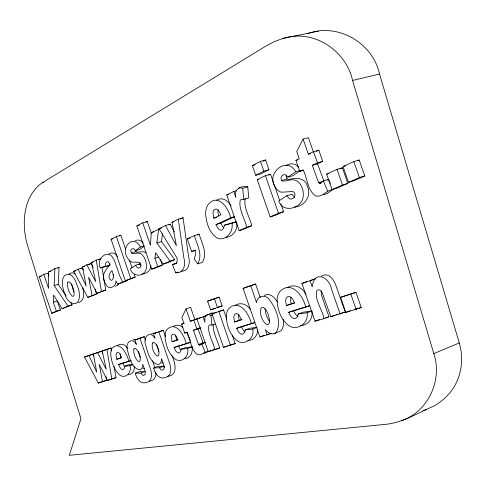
<?xml version="1.0" encoding="UTF-8"?>
<svg xmlns="http://www.w3.org/2000/svg" width="486" height="486" viewBox="0 0 486 486"><rect width="100%" height="100%" fill="white"/><g stroke="black" fill="none" stroke-linecap="round" stroke-linejoin="round"><path stroke-width="0.73" d="M132.848 364.7L130.011 365.715C131.84 371.511 126.852 378.709 120.546 375.66C114.174 370.703 111.519 362.277 110.729 354.507A14.653 6.664 70.7 0 1 112.066 348.122C120.297 340.121 127.289 354.652 128.851 361.371L130.977 360.612M134.264 366.262C134.865 370.168 132.617 374.7 128.207 374.694M66.242 296.114L58.241 284.322L59.067 267.397L54.924 268.624L48.655 271.899L48.564 288.332L43.819 274.426L47.889 273.211L48.837 275.987M192.104 346.87L187.578 348.505C189.479 355.4 183.137 362.835 176.047 359.719C168.782 354.592 165.732 345.242 165.064 336.707A16.014 7.952 70.5 0 1 166.838 329.63C176.315 320.128 184.376 336.014 186.332 343.742L190.858 342.12L174.037 347.508L175.185 349.95A6.039 3.007 70.4 0 0 179.304 352.939L180.707 351.542L181.096 349.227L185.591 347.612L192.104 346.87C192.906 351.992 190.725 358.571 184.589 358.613M43.819 274.426L39.281 276.795L51.729 313.3L56.382 311.247L53.314 302.256L53.618 294.953L62.062 308.738L72.141 304.801L70.458 302.316M72.141 304.801L68.028 306.107L54.14 285.574L54.924 268.624M231.962 223.177C233.651 231.391 226.907 240.546 218.105 238.553C209.411 233.754 206.198 222.934 205.651 213.597A17.842 9.872 73.7 0 1 207.88 204.934C217.57 192.274 228.742 207.929 230.589 217.801L215.991 224.587L217.291 227.235A6.731 3.736 73.5 0 0 222.084 229.969L223.779 228.055L224.277 225.267L236.19 221.883L224.277 225.267M236.822 223.05C237.757 229.945 233.14 236.7 225.996 237.399M160.611 228.39L151.237 232.66L150.46 245.369L142.702 222.819L147.307 221.501L151.419 233.444M256.9 327.509L252.793 328.998C254.688 337.223 246.706 344.866 238.687 341.731C230.376 336.476 226.81 326.051 226.324 316.629A17.551 9.55 70.2 0 1 228.651 308.75C239.343 298.118 249.318 314.351 251.45 323.767L254.877 322.534L241.408 326.598L242.696 329.253A6.604 3.627 70 0 0 245.175 332.017M257.446 329.435C258.109 335.152 253.789 340.498 247.896 340.504M150.897 265.848C150.933 270.465 146.565 273.837 142.204 274.061M292.9 310.821L288.672 312.346L290.081 315.189A7.108 4.155 69.7 0 0 295.518 318.53L297.523 316.781L298.191 313.999L303.155 312.194L312.103 310.937L307.109 312.759C308.713 322.327 299.795 329.775 290.671 326.799C281.455 321.495 277.415 310.147 277.123 299.984A18.826 10.99 70 0 1 279.954 291.424C291.667 279.881 303.392 296.187 305.694 307.128L309.977 305.579L293.605 310.566L295.014 313.403A7.083 4.174 69.7 0 0 297.967 316.429M312.042 311.623C312.941 318.725 307.857 325.529 300.433 325.48M142.702 222.819L136.821 225.887L151.711 269.183L157.737 266.522L154.906 258.291L155.605 252.787L163.175 264.129L167.773 262.695L174.699 259.646L161.461 241.597L162.512 233.499M174.699 259.646L170.064 261.085L156.844 242.982L158.618 228.973M132.903 364.324L128.796 364.719L124.562 366.237L124.288 368.327L123.134 369.567A5.528 2.515 70.6 0 1 119.586 366.766L118.566 364.524L131.044 360.484M286.266 175.452L286.345 177.906L287.925 179.613C295.306 177.718 305.299 177.068 307.523 186.6C311.684 196.058 304.418 206.507 294.395 207.072M213.287 324.672C212.698 332.801 217.71 340.352 219.557 348.073L208.221 351.682L196.945 318.962M256.875 327.357L249.786 328.269L245.029 329.994L244.494 332.558L242.775 334.143A6.622 3.615 70.1 0 1 237.958 330.96L236.67 328.299L240.728 326.841M218.287 209.837L217.886 211.689L218.512 216.039M238.778 314.308L238.626 317.534L239.252 320.31L234.513 321.999L233.748 317.109L234.301 314.855L235.637 313.725L237.138 313.695L238.632 314.588L241.676 319.727L234.513 321.999M290.883 297.365L290.634 300.846L291.29 303.829L286.351 305.591L285.592 300.336L286.272 297.882L287.827 296.63L289.541 296.563L291.229 297.499L292.912 299.589L294.595 302.985L286.351 305.591M197.668 263.862C203.172 254.767 196.964 244.452 194.345 235.595L199.12 234.155C201.733 242.994 207.935 253.303 202.395 262.361L197.668 263.862L194.181 258.916L195.621 254.409L195.038 250.065L191.648 251.566L187.268 238.875L194.345 235.595M213.433 312.99L211.714 313.087L205.87 315.475L205.141 316.829L204.843 319.016L204.952 322.285L203.087 316.878L207.066 315.499L194.85 319.63L190.615 307.352L186.023 308.908L181.898 317.473L183.927 323.366L181.63 324.144L184.716 333.11L187.025 332.363C190.469 339.453 190.706 348.984 197.037 354.379C201.295 356.189 204.533 351.828 208.433 351.056M313.434 152.021L308.428 137.684L303.124 139.093L296.727 151.559L299.236 158.764L295.925 160.416L299.747 171.388L303.677 170.27M119.24 283.423L118.062 284.996L115.279 286.394M245.861 198.349L245.09 199.157C243.638 208.373 249.761 216.999 251.748 225.717L244.039 229.113L239.1 230.625L226.743 194.959L233.766 191.454L236.621 190.64M330.34 183.416L328.585 179.322L323.305 180.865L320.717 183.173L319.63 183.301L318.658 182.639L312.279 165.337L317.419 162.853L322.722 161.364L318.816 150.18L313.506 151.638L308.391 154.19L303.124 139.093M327.546 180.245L328.585 179.322M239.1 230.625L246.785 227.235C244.786 218.493 238.669 209.849 240.096 200.603L241.244 199.394L243.759 199.375L248.771 197.924L247.745 186.843C240.892 185.3 233.444 189.376 235.813 197.346L233.766 191.454M205.633 342.357L201.708 343.772L199.965 345.169L198.495 344.465L193.392 330.31L200.821 327.777M323.652 194.667L326.823 193.689L332.971 189.558C326.58 189.965 322.674 197.34 315.936 196.083C307.249 190.627 307.492 178.083 303.076 169.778L299.747 171.388M141.001 265.453L139.974 263.855L135.485 265.241L130.376 268.849C132.204 277.439 144.682 277.184 146.256 268.624C146.948 263.461 145.466 257.665 141.45 254.154C138.668 251.991 135.254 253.892 132.168 253.504C130.849 252.665 130.424 250.655 131.244 249.33L132.939 248.571L133.905 248.911L135.345 250.764L140.326 247.058L144.221 245.892M318.287 31.177L282.949 38.467L274.438 41.541L266.31 45.806L42.264 182.736C22.793 196.502 21.323 224.459 27.568 245.552L80.937 418.689L69.334 455.303L386.06 424.302C403.271 422.51 418.075 412.669 433.767 406.162C440.796 402.153 446.968 396.789 451.816 390.301C461.56 376.759 464.002 358.838 459.282 342.958L379.523 74.018C372.853 42.792 337.588 22.344 307.413 33.71M144.312 246.11L139.865 249.403L135.345 250.764M69.091 273.97L71.746 272.798L73.495 272.98A13.973 6.184 72.7 0 1 75.239 273.885M138.832 264.657L139.974 263.855M294.692 197.267L291.91 194.248L286.758 195.767L278.745 201.016C282.633 212.868 299.643 209.126 302.79 198.817C304.364 192.377 302.486 184.571 296.764 180.749C292.262 178.277 287.433 181.254 282.761 181.09L281.819 180.506C279.906 178.332 281.388 174.668 284.353 174.638L285.786 174.954L287.803 177.153L295.676 171.722L299.595 170.616M300.293 170.665L292.991 175.677L287.803 177.153M208.688 351.293L205.548 352.879L203.342 353.182M210.523 313.859L211.714 313.087M271.261 333.341L267.124 334.866L265.301 329.617C267.762 332.782 272.518 335.747 276.157 332.57C282.117 321.926 275.854 307.857 268.855 299.005C265.089 293.951 256.699 296.132 256.602 302.65L250.721 285.677L255.587 284.031L260.235 297.432M133.194 340.012L134.318 339.38L136.9 339.483M151.492 333.803L152.689 333.141L155.417 333.22M321.477 276.145L322.692 275.501M117.472 345.394C121.057 342.758 125.746 344.853 127.733 348.413M264.256 295.537C269.408 292.092 274.906 297.517 277.251 301.867M134.221 274.207L135.193 277.038L125.327 280.823L111.081 239.319L116.373 236.56L120.844 235.26L125.71 249.421M252.349 165.592L260.46 161.364L265.599 159.967L268.995 169.729L260.806 173.86L255.715 175.282L252.349 165.592L255.265 164.797M57.804 268.053L59.067 267.397M119.513 235.953L120.844 235.26M145.994 222.181L147.307 221.501M263.09 161.267L265.599 159.967M173.374 326.325C176.357 324.575 180.385 324.861 182.809 327.461M255.715 175.282L263.862 171.151L268.995 169.729M95.311 289.073L96.264 294.176L87.772 297.396L73.665 271.388L78.112 269.171L82.353 267.895L83.319 269.912M78.112 269.171L86.156 286.029L82.541 266.96L86.83 264.815L91.113 263.534L93.166 267.409M86.83 264.815L95.699 281.667L91.52 262.476L96.228 260.125L100.566 258.825L98.537 259.84M181.071 271.231C189.346 271.504 190.336 262.203 188.513 256.152L183.046 217.771L178.301 219.143L183.823 257.616C185.567 264.263 184.723 273.162 175.804 272.853L172.33 264.402L173.97 264.427L176.546 263.266L177.226 260.472L176.995 258.017L159.037 228.766L165.513 225.534L170.197 224.161L174.407 231.937M165.513 225.534L176.382 245.667L172.008 222.29L178.301 219.143M280.878 203.92L283.587 211.696L275.234 215.377L270.173 216.914L257.258 179.723L265.423 175.646L270.55 174.207L279.65 200.378M81.071 268.533L82.353 267.895M88.652 264.761L91.113 263.534M168.897 224.811L170.197 224.161M180.519 219.028L183.046 217.771M268.655 175.148L270.55 174.207M316.246 151.456L318.816 150.18M235.151 305.469C240.521 301.721 247.459 304.443 250.576 309.74M286.947 287.9C293.915 283.034 302.59 287.487 305.986 294.425M312.279 165.337L317.558 163.849L322.722 161.364M213.797 218.19L220.875 214.83L219.326 211.671L217.813 209.788L216.325 209.041L214.842 209.272L213.53 210.645L213.002 213.117L213.797 218.19L216.586 217.37M401.819 420.633C428.397 411.399 442.643 379.961 433.816 353.589L352.587 80.463C346.032 50.198 313.093 28.631 282.949 38.467M215.991 224.587L220.863 223.129L234.191 216.95M326.659 174.146L337.023 169.347L342.363 167.804L347.818 183.416L337.345 188.027L332.06 189.607L326.659 174.146L328.651 173.569M353.814 161.565L343.025 166.564L348.541 182.335L353.881 180.743L364.786 175.944L359.209 160.022L353.814 161.565L359.403 177.542L348.541 182.335M339.763 169.007L342.363 167.804M357.854 160.641L359.209 160.022M197.176 235.054L199.12 234.155M62.062 308.738L68.028 306.107M87.772 297.396L96.264 294.176M92.018 295.524L88.598 277.251L97.042 293.307L105.705 290.021L101.914 266.996M117.667 284.207L127.016 280.641L117.667 284.207L115.85 280.823C116.64 286.819 108.329 290.64 105.826 284.292C100.717 276.103 104.423 271.158 110.012 264.779L108.615 262.039L107.862 261.675C105.401 261.839 104.885 264.706 105.492 266.662L100.298 267.841C96.082 260.593 105.705 249.336 112.163 256.657A13.59 6.385 73 0 1 115.231 262.738L119.763 275.951L122.612 282.026M125.327 280.823L135.193 277.038M163.175 264.129L170.064 261.085M270.173 216.914L278.49 213.245L283.587 211.696M332.06 189.607L342.49 185.002L347.818 183.416M53.314 302.256L57.372 300.986L60.434 309.959L51.729 313.3M105.705 290.021L97.042 293.307M160.429 259.621L162.312 265.095L156.255 267.762L151.711 269.183M108.9 253.941C111.428 252.343 114.915 252.665 116.573 255.338A13.559 6.415 73 0 1 117.363 256.529M433.816 353.589L459.282 342.958M285.829 165.592C289.96 162.901 295.707 163.065 298.726 167.324M135.23 240.819C138.127 238.942 141.639 240.54 143.297 243.273M321.118 290.956L321.337 294.006L322.613 298.489L328.979 316.775L323.949 318.646C322.388 309.467 314.588 300.397 316.708 290.865L318.014 289.881L319.46 289.832L320.839 290.64L322.163 292.475L330.82 316.684L345.236 312.127L336.634 287.445C334.739 281.807 330.656 273.12 323.293 275.179M345.825 312.401L361.268 307.541L355.959 292.329L340.577 297.329L345.825 312.401L350.285 310.736M306.927 281.692L301.897 283.435L315.019 321.191L319.393 319.569M330.82 316.684L334.605 315.274M250.721 285.677L243.103 288.411L259.889 336.932L264.688 335.164M274.013 333.791L281.017 330.778C283.751 327.698 283.775 323.251 283.198 319.393M216.659 312.249L211.975 313.871L223.517 347.314L227.509 345.85M223.517 347.314L235.188 343.602L232.217 335M165.477 336.707L163.284 330.316L158.837 331.853L168.861 361.031C170.981 366.298 172.852 375.745 165.38 377.519C159.086 379.833 154.767 373.333 153.588 368.024L159.523 367.75L163.904 366.158L164.626 367.41M208.221 351.682L212.157 350.242M340.577 297.329L355.959 292.329M135.296 373.224L139.567 371.675L145.199 371.444L140.91 373.005L135.296 373.224C136.457 378.272 140.448 384.687 146.523 382.506C153.673 380.708 151.638 371.608 149.67 366.565L139.956 338.244L144.312 336.737L145.527 340.273M153.588 368.024L157.938 366.444L163.904 366.158M199.199 345.109L203.118 343.699M88.592 355.6L84.509 357.016L98.33 383.053L101.738 381.82M98.33 383.053L106.653 380.362L105.972 376.735M102.546 381.85L99.253 364.391L107.521 380.429L111.652 378.934M107.521 380.429L116.002 377.689L114.155 366.553M207.595 301.162L219.131 297.116L222.163 305.888L210.602 309.874L207.595 301.162L219.131 297.116M255.587 284.031L243.103 288.411M198.495 344.465L203.063 342.818L203.774 343.462M172.074 341.755L178.04 339.866L175.361 335.146L174.085 334.301L172.828 334.295L171.728 335.285L171.315 337.314L172.074 341.755L177.882 339.75M184.716 333.11L187.31 332.199M193.392 330.31L200.22 328.007M214.94 349.762C213.154 341.846 207.668 334.052 208.761 325.699L209.752 324.806L211.963 325.134L215.292 323.962M116.774 359.257L121.767 357.678L119.398 353.334L118.298 352.538L117.235 352.496L116.336 353.371L116.033 355.205L116.774 359.257L120.99 357.769L120.255 353.729M93.974 356.104L93.026 354.1L88.926 355.521L96.793 372.258L93.318 354.033L97.443 352.605M102.759 353.17L101.72 351.159L97.571 352.593L106.252 369.421L102.218 351.02L106.385 349.574M111.567 350.959L111.075 347.988L106.884 349.44L111.853 379.195M140.91 373.005L142.24 374.949L143.139 375.411L144.956 374.785C146.152 371.255 143.552 367.702 142.817 364.33L142.204 367.677L141.262 369.099L139.986 369.846C131.578 368.625 129.61 357.471 127.539 350.613C124.744 343.839 131.378 335.996 136.396 344.355L134.889 339.963L139.221 338.463M159.523 367.75L160.921 369.749L161.862 370.217L163.794 369.554C165.094 365.934 162.379 362.252 161.625 358.777C161.522 360.989 160.896 363.65 158.582 364.5C149.822 363.407 147.683 351.846 145.587 344.744C142.72 337.667 149.797 329.666 155.01 338.201L153.461 333.675L157.877 332.145M181.63 324.144L184.224 323.245M186.023 308.908L190.263 321.222L201.556 317.358M226.768 319.235L223.554 309.916L218.846 311.544L230.504 345.321M207.054 314.697L208.761 314.606L210.924 315.347L212.929 314.655M210.602 309.874L215.28 308.264M222.163 305.888L217.449 307.51L214.411 298.714M84.509 357.016L93.026 354.1M93.318 354.033L101.72 351.159M102.218 351.02L111.075 347.988M134.889 339.963L144.312 336.737M153.461 333.675L163.284 330.316M190.263 321.222L193.793 320.025L196.939 329.162M211.975 313.871L223.554 309.916M301.897 283.435L315.122 278.915L310.062 280.671L312.225 286.88C314.078 269.754 329.295 276.765 331.531 289.261L340.151 314.017M216.701 200.092C222.375 196.532 228.505 201.022 231.16 206.125M175.804 272.853L178.447 272.008M56.382 311.247L60.434 309.959M239.252 320.31L242.131 319.399M291.29 303.829L294.741 302.742M172.33 264.402L176.965 262.95M157.737 266.522L162.312 265.095M191.648 251.566L195.7 250.308M154.906 258.291L158.831 257.082M422.814 410.694L426.374 409.595M54.14 285.574L58.241 284.322M246.785 227.235L251.748 225.717M118.566 364.524L128.851 361.371M174.037 347.508L186.332 343.742M236.67 328.299L251.45 323.767M288.672 312.346L305.694 307.128M100.298 267.841L104.636 266.528M105.492 266.662L109.854 265.332L109.654 263.564M187.268 238.875L189.977 238.055M91.52 262.476L92.954 262.045M156.844 242.982L161.461 241.597M82.541 266.96L84.673 266.316M131.512 252.987L136.007 251.633L136.663 252.149C139.761 252.532 143.188 250.624 145.982 252.781M73.665 271.388L75.773 270.757M48.655 271.899L50.708 271.291M230.589 217.801L234.817 216.543M39.281 276.795L41.304 276.188M359.403 177.542L364.786 175.944M159.037 228.766L161.698 227.989M318.658 182.639L323.269 181.29M151.237 232.66L153.874 231.883M319.63 183.301L321.604 182.724M111.081 239.319L112.989 238.766M172.008 222.29L174.031 221.701M136.821 225.887L139.439 225.133M343.693 166.37L345.704 165.793M281.819 180.506L286.983 179.03M103.123 381.37L106.653 380.362M112.381 378.728L116.002 377.689M212.813 349.999L219.557 348.073M228.876 345.406L235.188 343.602M266.14 334.751L271.224 333.293M325.529 317.765L328.979 316.775M335.869 314.807L338.031 314.187M340.911 313.361L345.236 312.127M354.373 309.515L361.268 307.541M259.889 336.932L267.124 334.866M315.019 321.191L323.949 318.646M238.316 188.222L240.266 187.809L242.714 188.27L247.745 186.843M226.743 194.959L228.876 194.351M257.258 179.723L258.71 179.316M295.925 160.416L297.894 159.87M308.391 154.19L310.378 153.649M78.422 302.505C81.672 302.11 83.361 298.775 83.519 295.798A14.167 6.269 72.6 0 0 82.693 287.548M42.264 182.736L43.704 182.371M352.587 80.463L379.523 74.018M105.942 266.231L109.854 265.332M167.603 376.279C178.836 375.557 174.857 361.839 171.825 355.163M149.457 381.152C154.226 381.06 156.784 376.152 155.739 371.845M298.191 313.999L307.109 312.759M245.029 329.994L252.793 328.998M181.096 349.227L187.578 348.505M124.562 366.237L130.011 365.715M161.419 362.987L162.956 362.908M142.823 368.358L144.275 368.291M69.304 274.25C58.776 274.14 62.506 289.285 65.403 295.318C67.038 303.076 78.58 308.318 79.327 297.116A14.197 6.239 72.6 0 0 78.489 288.854L75.379 280.61A14.003 6.154 72.7 0 0 69.304 274.244M295.676 171.722C286.843 155.332 265.295 173.8 275.41 187.31A11.877 7.181 74.7 0 0 281.509 192.195L292.882 191.533L293.994 192.243C296.235 194.777 294.309 199.035 290.956 199.126L289.541 198.798L286.758 195.767M269.578 321.44C266.875 317.747 265.186 313.172 265.143 308.574M140.326 247.058C133.492 233.201 120.048 247.787 127.532 257.89A9.526 4.641 73.2 0 0 131.828 262.106L139.367 262.319C140.946 263.321 141.365 265.672 140.357 267.227L138.425 268.132L137.471 267.786L135.485 265.241M135.533 250.709L136.007 251.633M186.995 332.825L190.384 340.741M220.863 223.129L222.157 225.771A6.713 3.748 73.5 0 0 223.445 227.472M178.508 345.911L179.656 348.341A6.026 3.019 70.4 0 0 180.774 349.969M323.925 181.096L317.558 163.849M122.776 363.024L123.802 365.259A5.516 2.533 70.6 0 0 124.787 366.76M203.063 342.818L197.972 328.694M323.305 180.865L327.698 191.138M158.734 351.451L156.516 344.24M140.187 357.161L138.158 351.275M201.708 343.772L205.159 352.253M73.993 291.916L72.742 288.799L71.606 283.715M337.023 169.347L342.49 185.002M313.506 151.638L317.419 162.853M350.813 294.2L356.135 309.454M260.46 161.364L263.862 171.151M265.423 175.646L278.49 213.245M129.355 260.046L132.034 267.835M116.373 236.56L130.752 278.429M152.555 360.752L154.876 367.714M176.552 340.17L175.798 335.741M96.228 260.125L101.416 291.375M210.924 315.347L211.963 325.134M242.714 188.27L243.759 199.375M113.268 274.396L113.281 275.519M67.639 282.7C67.098 287.433 68.799 292.906 72.244 296.235L73.277 296.278L74.012 295.433C74.534 290.695 72.827 285.191 69.37 281.85L68.374 281.825L67.639 282.7M113.469 277.33L112.649 279.681L111.1 280.398C107.175 278.12 109.435 272.974 111.974 270.508L113.177 274.28L113.469 277.33M133.905 349.148C133.279 353.425 134.962 358.516 138.188 361.432L139.275 361.529L140.065 360.849C140.934 356.548 139.063 351.469 135.782 348.577L134.689 348.456L133.905 349.148M152.337 343.177C151.626 347.575 153.382 352.872 156.753 355.825L157.901 355.916L158.746 355.211C159.712 350.783 157.756 345.497 154.329 342.569L153.175 342.454L152.337 343.177M269.621 321.756L269.08 323.603L267.956 324.502L266.389 324.405C261.936 320.869 259.354 313.907 260.897 308.373L262.161 307.395L263.558 307.492C267.871 310.682 269.153 316.684 269.621 321.756"/></g></svg>
